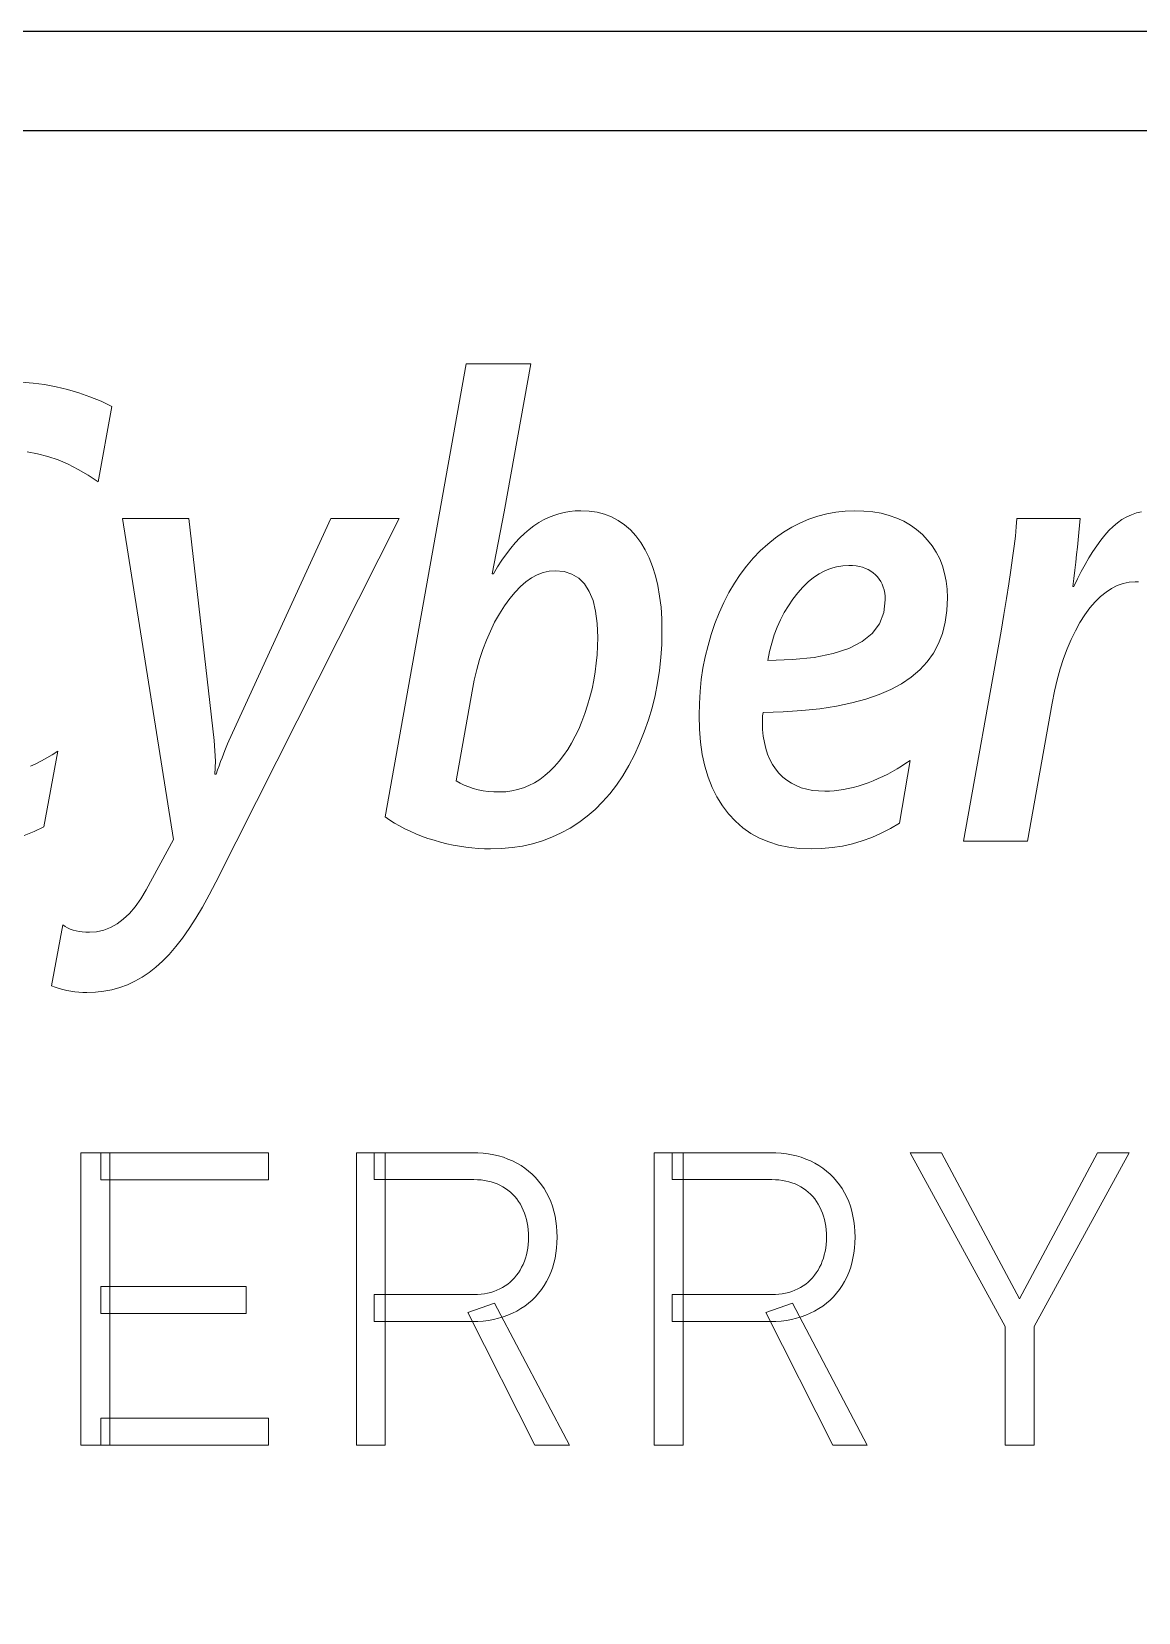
# Model space of a CAD drawing. Extents: x 47 to 362, y 46 to 259.
# Drawn here: x 308.38 to 319.59, y 108.65 to 124.65 of the extents above; entities that cross this region are included whole.
import ezdxf

# ---------------------------------------------------------------- set-up
doc = ezdxf.new("R2010")
doc.units = 0
doc.layers.add('CAM1', color=134, linetype='continuous')
doc.layers.add('Work', color=6, linetype='continuous')

msp = doc.modelspace()

# ---------------------------------------------------------------- linework, layer by layer
at = {"layer": 'CAM1', "linetype": 'continuous', "lineweight": 0}
for points in [[(314.765, 118.58), (314.765, 118.58), (314.762, 118.446), (314.754, 118.315), (314.74, 118.185), (314.721, 118.057), (314.695, 117.931), (314.665, 117.806), (314.628, 117.684), (314.586, 117.563), (314.538, 117.444), (314.538, 117.444), (314.486, 117.329), (314.429, 117.221), (314.369, 117.119), (314.305, 117.024), (314.236, 116.935), (314.164, 116.853), (314.088, 116.777), (314.007, 116.708), (313.923, 116.645), (313.923, 116.645), (313.835, 116.589), (313.744, 116.539), (313.651, 116.496), (313.554, 116.46), (313.455, 116.431), (313.353, 116.407), (313.248, 116.391), (313.141, 116.381), (313.03, 116.378), (313.03, 116.378), (312.968, 116.379), (312.905, 116.382), (312.841, 116.388), (312.778, 116.395), (312.714, 116.405), (312.65, 116.417), (312.586, 116.431), (312.522, 116.447), (312.458, 116.465), (312.458, 116.465), (312.394, 116.485), (312.332, 116.507), (312.273, 116.531), (312.216, 116.556), (312.161, 116.582), (312.108, 116.61), (312.058, 116.639), (312.01, 116.67), (311.964, 116.703), (312.784, 121.288), (313.438, 121.288), (313.168, 119.788), (313.045, 119.16), (313.058, 119.16), (313.101, 119.232), (313.145, 119.3), (313.19, 119.363), (313.235, 119.421), (313.28, 119.476), (313.326, 119.525), (313.373, 119.57), (313.42, 119.611), (313.468, 119.647), (313.468, 119.647), (313.517, 119.68), (313.566, 119.708), (313.617, 119.733), (313.669, 119.753), (313.721, 119.77), (313.775, 119.783), (313.83, 119.793), (313.886, 119.798), (313.943, 119.8), (313.943, 119.8), (314.028, 119.796), (314.108, 119.784), (314.183, 119.764), (314.255, 119.737), (314.323, 119.701), (314.386, 119.657), (314.445, 119.606), (314.499, 119.546), (314.55, 119.479), (314.55, 119.479), (314.595, 119.404), (314.635, 119.323), (314.669, 119.236), (314.699, 119.142), (314.723, 119.042), (314.741, 118.936), (314.755, 118.824), (314.762, 118.705), (314.765, 118.58), (314.765, 118.58)], [(308.943, 114.925), (308.943, 114.925), (308.901, 114.925), (308.86, 114.928), (308.82, 114.932), (308.779, 114.938), (308.74, 114.945), (308.7, 114.955), (308.661, 114.965), (308.623, 114.978), (308.585, 114.992), (308.698, 115.61), (308.698, 115.61), (308.722, 115.594), (308.748, 115.58), (308.775, 115.567), (308.803, 115.557), (308.833, 115.549), (308.864, 115.542), (308.897, 115.538), (308.932, 115.535), (308.968, 115.534), (308.968, 115.534), (309.041, 115.539), (309.113, 115.555), (309.182, 115.582), (309.248, 115.619), (309.312, 115.666), (309.374, 115.724), (309.433, 115.793), (309.489, 115.873), (309.543, 115.963), (309.82, 116.473), (309.302, 119.72), (309.976, 119.72), (310.233, 117.474), (310.245, 117.267), (310.239, 117.133), (310.252, 117.133), (310.267, 117.178), (310.282, 117.22), (310.297, 117.261), (310.311, 117.3), (310.326, 117.338), (310.34, 117.374), (310.354, 117.408), (310.368, 117.441), (310.381, 117.472), (311.411, 119.72), (312.103, 119.72), (310.25, 116.043), (310.25, 116.043), (310.182, 115.912), (310.114, 115.79), (310.046, 115.677), (309.978, 115.572), (309.911, 115.476), (309.843, 115.389), (309.776, 115.311), (309.708, 115.241), (309.641, 115.18), (309.641, 115.18), (309.573, 115.126), (309.502, 115.079), (309.429, 115.038), (309.354, 115.003), (309.276, 114.975), (309.196, 114.953), (309.114, 114.937), (309.029, 114.928), (308.943, 114.925), (308.943, 114.925)], [(317.654, 118.918), (317.654, 118.918), (317.649, 118.791), (317.632, 118.671), (317.603, 118.559), (317.563, 118.455), (317.512, 118.359), (317.449, 118.27), (317.375, 118.189), (317.289, 118.116), (317.191, 118.05), (317.191, 118.05), (317.083, 117.991), (316.962, 117.939), (316.83, 117.894), (316.686, 117.855), (316.53, 117.822), (316.362, 117.796), (316.182, 117.777), (315.991, 117.764), (315.788, 117.758), (315.782, 117.724), (315.782, 117.659), (315.782, 117.659), (315.784, 117.588), (315.79, 117.52), (315.801, 117.455), (315.815, 117.394), (315.834, 117.337), (315.856, 117.283), (315.883, 117.233), (315.914, 117.187), (315.949, 117.144), (315.949, 117.144), (315.988, 117.105), (316.03, 117.072), (316.075, 117.042), (316.124, 117.018), (316.175, 116.997), (316.23, 116.982), (316.289, 116.97), (316.35, 116.964), (316.415, 116.961), (316.415, 116.961), (316.461, 116.962), (316.507, 116.966), (316.554, 116.971), (316.602, 116.979), (316.65, 116.988), (316.7, 117), (316.75, 117.014), (316.8, 117.03), (316.852, 117.048), (316.852, 117.048), (316.903, 117.068), (316.953, 117.09), (317.002, 117.112), (317.051, 117.136), (317.098, 117.161), (317.145, 117.188), (317.19, 117.215), (317.234, 117.244), (317.278, 117.274), (317.169, 116.64), (317.169, 116.64), (317.079, 116.585), (316.985, 116.536), (316.89, 116.494), (316.793, 116.459), (316.693, 116.429), (316.592, 116.407), (316.488, 116.391), (316.382, 116.381), (316.274, 116.378), (316.274, 116.378), (316.158, 116.382), (316.048, 116.395), (315.944, 116.417), (315.846, 116.448), (315.753, 116.487), (315.666, 116.535), (315.584, 116.592), (315.509, 116.658), (315.439, 116.732), (315.439, 116.732), (315.376, 116.814), (315.321, 116.904), (315.273, 117), (315.232, 117.104), (315.199, 117.214), (315.173, 117.332), (315.155, 117.457), (315.144, 117.589), (315.14, 117.729), (315.14, 117.729), (315.143, 117.851), (315.15, 117.972), (315.163, 118.091), (315.18, 118.208), (315.203, 118.323), (315.231, 118.437), (315.263, 118.548), (315.301, 118.659), (315.344, 118.767), (315.344, 118.767), (315.391, 118.872), (315.443, 118.971), (315.498, 119.066), (315.558, 119.155), (315.621, 119.239), (315.688, 119.319), (315.76, 119.393), (315.835, 119.462), (315.914, 119.526), (315.914, 119.526), (315.996, 119.583), (316.08, 119.634), (316.166, 119.678), (316.253, 119.715), (316.342, 119.746), (316.433, 119.77), (316.525, 119.787), (316.619, 119.797), (316.715, 119.8), (316.715, 119.8), (316.809, 119.797), (316.899, 119.788), (316.984, 119.774), (317.065, 119.753), (317.141, 119.726), (317.212, 119.693), (317.28, 119.654), (317.343, 119.61), (317.401, 119.559), (317.401, 119.559), (317.454, 119.503), (317.501, 119.444), (317.542, 119.38), (317.576, 119.313), (317.604, 119.242), (317.626, 119.166), (317.642, 119.088), (317.651, 119.005), (317.654, 118.918), (317.654, 118.918)], [(314.115, 118.517), (314.115, 118.517), (314.109, 118.659), (314.093, 118.784), (314.067, 118.892), (314.029, 118.984), (313.981, 119.059), (313.923, 119.117), (313.853, 119.159), (313.773, 119.184), (313.682, 119.193), (313.682, 119.193), (313.622, 119.188), (313.562, 119.175), (313.503, 119.153), (313.445, 119.122), (313.388, 119.082), (313.332, 119.034), (313.277, 118.977), (313.223, 118.911), (313.17, 118.837), (313.17, 118.837), (313.119, 118.756), (313.071, 118.671), (313.028, 118.583), (312.988, 118.491), (312.951, 118.395), (312.918, 118.296), (312.889, 118.193), (312.864, 118.086), (312.843, 117.975), (312.682, 117.067), (312.682, 117.067), (312.721, 117.044), (312.763, 117.023), (312.808, 117.005), (312.854, 116.989), (312.903, 116.977), (312.954, 116.967), (313.007, 116.96), (313.062, 116.956), (313.12, 116.954), (313.12, 116.954), (313.183, 116.957), (313.244, 116.965), (313.303, 116.978), (313.362, 116.996), (313.418, 117.02), (313.473, 117.048), (313.527, 117.082), (313.579, 117.121), (313.63, 117.164), (313.63, 117.164), (313.678, 117.213), (313.725, 117.266), (313.769, 117.323), (313.811, 117.384), (313.85, 117.449), (313.887, 117.518), (313.922, 117.59), (313.954, 117.667), (313.984, 117.748), (313.984, 117.748), (314.012, 117.831), (314.036, 117.915), (314.057, 117.999), (314.075, 118.084), (314.089, 118.169), (314.1, 118.256), (314.108, 118.342), (314.113, 118.429), (314.115, 118.517), (314.115, 118.517)], [(317.024, 118.899), (317.024, 118.899), (317.023, 118.934), (317.02, 118.967), (317.014, 118.998), (317.005, 119.028), (316.994, 119.056), (316.981, 119.083), (316.965, 119.108), (316.947, 119.131), (316.926, 119.153), (316.926, 119.153), (316.904, 119.172), (316.879, 119.19), (316.853, 119.205), (316.825, 119.217), (316.795, 119.228), (316.763, 119.236), (316.729, 119.242), (316.694, 119.245), (316.657, 119.246), (316.657, 119.246), (316.594, 119.243), (316.532, 119.233), (316.472, 119.216), (316.414, 119.192), (316.356, 119.161), (316.3, 119.123), (316.245, 119.079), (316.192, 119.027), (316.139, 118.969), (316.139, 118.969), (316.09, 118.906), (316.045, 118.839), (316.003, 118.77), (315.966, 118.697), (315.932, 118.622), (315.902, 118.543), (315.876, 118.46), (315.854, 118.375), (315.836, 118.286), (315.836, 118.286), (316.086, 118.294), (316.306, 118.316), (316.497, 118.354), (316.658, 118.407), (316.79, 118.476), (316.893, 118.559), (316.966, 118.657), (317.01, 118.771), (317.024, 118.899), (317.024, 118.899)], [(308.881, 113.302), (309.174, 113.302), (309.174, 110.344), (308.881, 110.344), (308.881, 113.302)], [(309.083, 113.302), (310.781, 113.302), (310.781, 113.029), (309.083, 113.029), (309.083, 113.302)], [(311.671, 113.304), (311.964, 113.304), (311.964, 110.344), (311.671, 110.344), (311.671, 113.304)], [(311.852, 111.868), (312.861, 111.868), (312.897, 111.869), (312.933, 111.871), (312.967, 111.876), (313, 111.882), (313.032, 111.89), (313.064, 111.9), (313.094, 111.912), (313.123, 111.925), (313.151, 111.94), (313.151, 111.94), (313.178, 111.957), (313.204, 111.975), (313.228, 111.995), (313.251, 112.016), (313.273, 112.039), (313.293, 112.063), (313.311, 112.088), (313.329, 112.115), (313.344, 112.144), (313.344, 112.144), (313.359, 112.174), (313.372, 112.205), (313.383, 112.237), (313.392, 112.27), (313.4, 112.304), (313.406, 112.338), (313.41, 112.374), (313.413, 112.411), (313.414, 112.449), (313.414, 112.449), (313.413, 112.487), (313.411, 112.524), (313.407, 112.56), (313.401, 112.595), (313.394, 112.629), (313.384, 112.662), (313.373, 112.693), (313.361, 112.724), (313.346, 112.754), (313.346, 112.754), (313.331, 112.783), (313.313, 112.81), (313.295, 112.836), (313.275, 112.86), (313.253, 112.883), (313.23, 112.904), (313.206, 112.924), (313.18, 112.942), (313.153, 112.959), (313.153, 112.959), (313.125, 112.974), (313.096, 112.988), (313.065, 112.999), (313.034, 113.009), (313.001, 113.017), (312.968, 113.023), (312.933, 113.028), (312.898, 113.03), (312.861, 113.031), (311.852, 113.031), (311.852, 113.304), (312.845, 113.304), (312.902, 113.303), (312.956, 113.299), (313.009, 113.292), (313.061, 113.283), (313.111, 113.271), (313.159, 113.257), (313.206, 113.24), (313.252, 113.22), (313.295, 113.198), (313.295, 113.198), (313.338, 113.173), (313.378, 113.146), (313.415, 113.117), (313.451, 113.086), (313.485, 113.053), (313.516, 113.017), (313.545, 112.98), (313.572, 112.94), (313.597, 112.898), (313.597, 112.898), (313.62, 112.854), (313.639, 112.809), (313.656, 112.762), (313.671, 112.713), (313.682, 112.663), (313.692, 112.612), (313.698, 112.559), (313.702, 112.505), (313.703, 112.449), (313.703, 112.449), (313.702, 112.393), (313.698, 112.339), (313.692, 112.286), (313.682, 112.235), (313.671, 112.185), (313.656, 112.137), (313.639, 112.09), (313.62, 112.045), (313.597, 112.001), (313.597, 112.001), (313.572, 111.959), (313.545, 111.919), (313.516, 111.881), (313.484, 111.846), (313.451, 111.812), (313.415, 111.781), (313.377, 111.752), (313.337, 111.726), (313.294, 111.701), (313.294, 111.701), (313.25, 111.679), (313.205, 111.659), (313.158, 111.642), (313.109, 111.628), (313.059, 111.616), (313.008, 111.607), (312.955, 111.6), (312.901, 111.596), (312.845, 111.595), (311.852, 111.595), (311.852, 111.868)], [(314.687, 113.304), (314.98, 113.304), (314.98, 110.344), (314.687, 110.344), (314.687, 113.304)], [(314.868, 111.868), (315.877, 111.868), (315.913, 111.869), (315.949, 111.871), (315.983, 111.876), (316.016, 111.882), (316.048, 111.89), (316.08, 111.9), (316.11, 111.912), (316.139, 111.925), (316.167, 111.94), (316.167, 111.94), (316.194, 111.957), (316.22, 111.975), (316.244, 111.995), (316.267, 112.016), (316.289, 112.039), (316.309, 112.063), (316.327, 112.088), (316.345, 112.115), (316.36, 112.144), (316.36, 112.144), (316.375, 112.174), (316.388, 112.205), (316.399, 112.237), (316.408, 112.27), (316.416, 112.304), (316.422, 112.338), (316.426, 112.374), (316.429, 112.411), (316.43, 112.449), (316.43, 112.449), (316.429, 112.487), (316.427, 112.524), (316.423, 112.56), (316.417, 112.595), (316.41, 112.629), (316.4, 112.662), (316.389, 112.693), (316.377, 112.724), (316.362, 112.754), (316.362, 112.754), (316.347, 112.783), (316.329, 112.81), (316.311, 112.836), (316.291, 112.86), (316.269, 112.883), (316.246, 112.904), (316.222, 112.924), (316.196, 112.942), (316.169, 112.959), (316.169, 112.959), (316.141, 112.974), (316.112, 112.988), (316.081, 112.999), (316.05, 113.009), (316.017, 113.017), (315.984, 113.023), (315.949, 113.028), (315.914, 113.03), (315.877, 113.031), (314.868, 113.031), (314.868, 113.304), (315.861, 113.304), (315.918, 113.303), (315.972, 113.299), (316.025, 113.292), (316.077, 113.283), (316.127, 113.271), (316.175, 113.257), (316.222, 113.24), (316.268, 113.22), (316.311, 113.198), (316.311, 113.198), (316.354, 113.173), (316.394, 113.146), (316.431, 113.117), (316.467, 113.086), (316.501, 113.053), (316.532, 113.017), (316.561, 112.98), (316.588, 112.94), (316.613, 112.898), (316.613, 112.898), (316.636, 112.854), (316.655, 112.809), (316.672, 112.762), (316.687, 112.713), (316.698, 112.663), (316.708, 112.612), (316.714, 112.559), (316.718, 112.505), (316.719, 112.449), (316.719, 112.449), (316.718, 112.393), (316.714, 112.339), (316.708, 112.286), (316.698, 112.235), (316.687, 112.185), (316.672, 112.137), (316.655, 112.09), (316.636, 112.045), (316.613, 112.001), (316.613, 112.001), (316.588, 111.959), (316.561, 111.919), (316.532, 111.881), (316.5, 111.846), (316.467, 111.812), (316.431, 111.781), (316.393, 111.752), (316.353, 111.726), (316.31, 111.701), (316.31, 111.701), (316.266, 111.679), (316.221, 111.659), (316.174, 111.642), (316.125, 111.628), (316.075, 111.616), (316.024, 111.607), (315.971, 111.6), (315.917, 111.596), (315.861, 111.595), (314.868, 111.595), (314.868, 111.868)], [(318.531, 111.546), (318.531, 110.344), (318.238, 110.344), (318.238, 111.546), (317.276, 113.302), (317.595, 113.302), (318.385, 111.825), (319.174, 113.302), (319.493, 113.302), (318.531, 111.546)], [(309.083, 111.949), (310.557, 111.949), (310.557, 111.676), (309.083, 111.676), (309.083, 111.949)], [(312.8, 111.687), (313.071, 111.78), (313.827, 110.344), (313.478, 110.344), (312.8, 111.687)], [(315.816, 111.687), (316.087, 111.78), (316.843, 110.344), (316.494, 110.344), (315.816, 111.687)], [(309.083, 110.617), (310.781, 110.617), (310.781, 110.344), (309.083, 110.344), (309.083, 110.617)]]:
    msp.add_lwpolyline(points, close=True, dxfattribs=at)
for points in [[(308.279, 121.101), (308.398, 121.092), (308.515, 121.077), (308.632, 121.055), (308.747, 121.027), (308.861, 120.994), (308.974, 120.954), (309.086, 120.908), (309.196, 120.856), (309.057, 120.094), (309.057, 120.094), (309.057, 120.094), (308.957, 120.16), (308.856, 120.219), (308.754, 120.271), (308.651, 120.314), (308.547, 120.35), (308.442, 120.377), (308.337, 120.397)], [(319.589, 119.08), (319.555, 119.081), (319.555, 119.081), (319.493, 119.077), (319.433, 119.064), (319.374, 119.043), (319.316, 119.014), (319.26, 118.977), (319.204, 118.932), (319.15, 118.878), (319.097, 118.816), (319.045, 118.746), (319.045, 118.746), (318.996, 118.669), (318.95, 118.586), (318.907, 118.498), (318.867, 118.404), (318.83, 118.305), (318.797, 118.201), (318.766, 118.09), (318.739, 117.975), (318.715, 117.854), (318.466, 116.458), (317.816, 116.458), (318.197, 118.58), (318.197, 118.58), (318.226, 118.751), (318.252, 118.911), (318.276, 119.059), (318.296, 119.197), (318.314, 119.324), (318.329, 119.44), (318.342, 119.544), (318.351, 119.638), (318.358, 119.72), (318.998, 119.72), (318.992, 119.651), (318.985, 119.58), (318.978, 119.507), (318.97, 119.433), (318.962, 119.356), (318.953, 119.278), (318.944, 119.198), (318.934, 119.116), (318.923, 119.033), (318.934, 119.033), (318.971, 119.111), (319.01, 119.186), (319.048, 119.257), (319.087, 119.324), (319.127, 119.387), (319.167, 119.446), (319.207, 119.501), (319.248, 119.552), (319.29, 119.599), (319.29, 119.599), (319.332, 119.641), (319.376, 119.678), (319.421, 119.71), (319.469, 119.738), (319.517, 119.76), (319.568, 119.778), (319.619, 119.79)], [(308.373, 117.214), (308.427, 117.24), (308.482, 117.268), (308.537, 117.298), (308.592, 117.331), (308.648, 117.366), (308.506, 116.602), (308.506, 116.602), (308.408, 116.555), (308.307, 116.513)]]:
    msp.add_lwpolyline(points, dxfattribs=at)
at = {"layer": 'Work', "linetype": 'continuous'}
for points in [[(53.968, 84.648), (353.968, 84.648), (353.968, 124.648), (53.968, 124.648)], [(353.968, 124.648), (53.968, 124.648), (53.968, 123.648), (353.968, 123.648)]]:
    msp.add_lwpolyline(points, close=True, dxfattribs=at)

doc.saveas('drawing.dxf')
